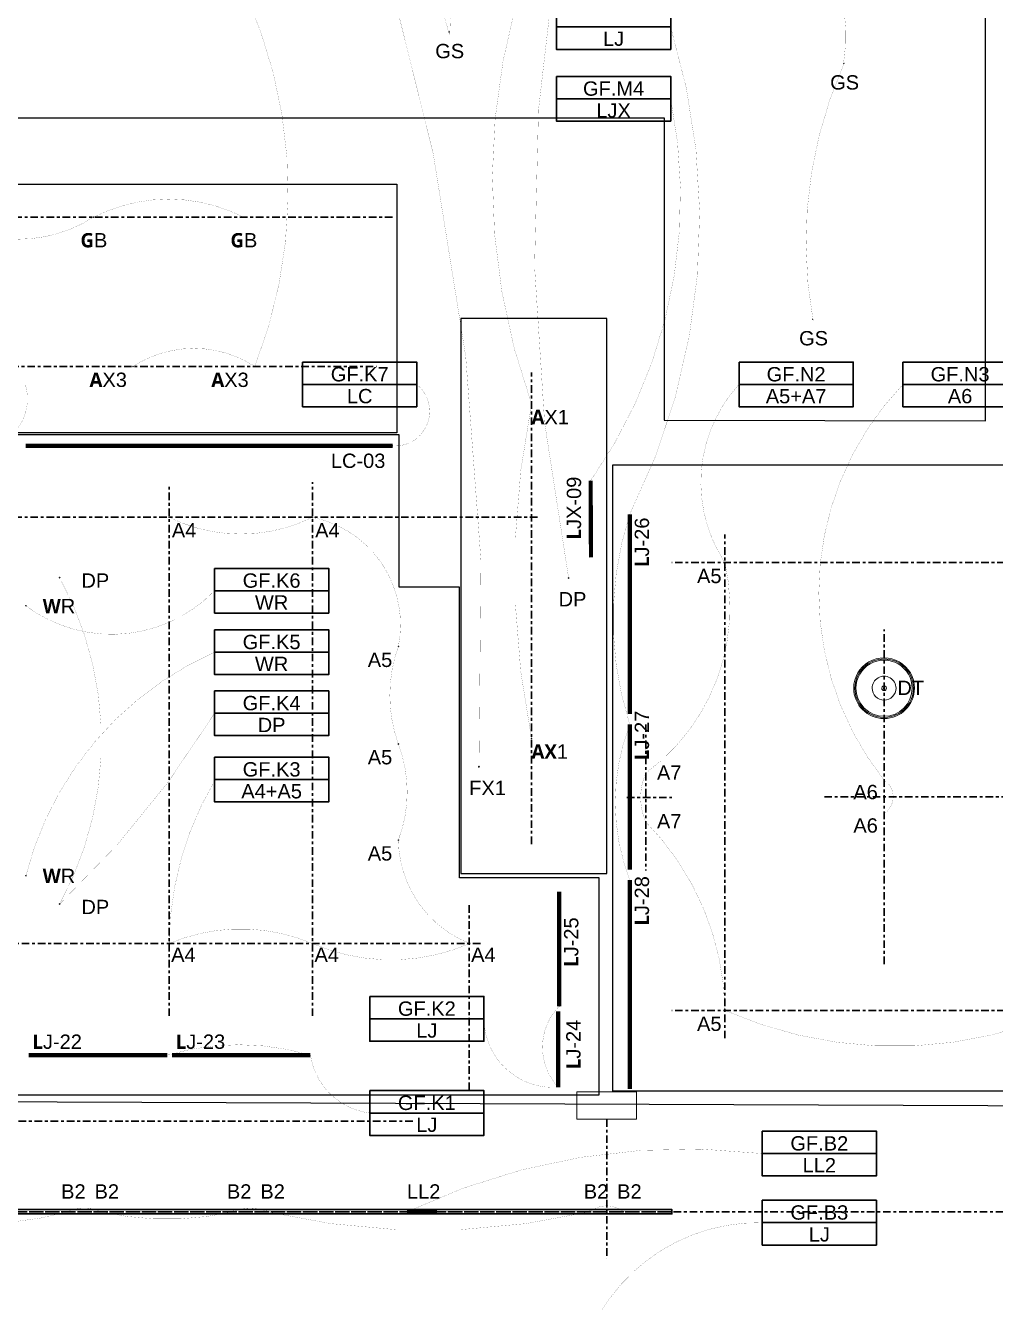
# Model space of a CAD drawing. Header units: millimetres. Extents: x 47511 to 319330, y -16764 to 12078.
# Drawn here: x 186336 to 194459, y -6126 to 4562 of the extents above; entities that cross this region are included whole.
import ezdxf

# ---------------------------------------------------------------- set-up
doc = ezdxf.new("R2010")
doc.units = ezdxf.units.MM
for name, pattern in [('ACAD_ISO02W100', [15, 12, -3]), ('Center 1_4_', [13.493749999999999, 6.349999999999999, -2.38125, 2.38125, -2.38125]), ('Dash - Tight', [4.5, 3, -1.5]), ('DASHDOT', [25.4, 12.7, -6.35, 0, -6.35])]:
    doc.linetypes.add(name, pattern=pattern)
doc.layers.add('0-CountArea', color=152, linetype='Continuous', plot=False, transparency=0.5)
for name, color, linetype, lineweight in [('A-LABEL-GF', 7, 'Continuous', 9), ('E-LITE-EQPM', 7, 'Continuous', 5), ('E-LUM-BLD', 91, 'Continuous', 30), ('E-LUM-CIRC', 5, 'Dash - Tight', 30), ('E-LUM-DIM', 7, 'Center 1_4_', 30), ('E-LUM-DL', 131, 'Continuous', 30), ('E-LUM-FL', 21, 'Continuous', 30), ('E-LUM-GFIT', 252, 'Continuous', 30), ('E-LUM-LED', 20, 'DASHDOT', 30), ('E-LUM-LL', 175, 'Continuous', 30), ('E-LUM-PDT', 135, 'Continuous', 30), ('E-LUM-SP', 143, 'Continuous', 30), ('E-LUM-SPK', 71, 'Continuous', 30), ('E-LUM-TLMP', 33, 'Continuous', 30), ('E-LUM-TRK', 31, 'Continuous', 30), ('E-LUM-WL', 201, 'Continuous', 30), ('S-COLS', 7, 'Continuous', 5)]:
    doc.layers.add(name, color=color, linetype=linetype, lineweight=lineweight)
doc.styles.add('1-1', font='Yu Gothic UI Semibold.ttf', dxfattribs={"height": 1.5})
doc.styles.add('Arial_1', font='arial.ttf', dxfattribs={"height": 119.9999999999999})

# ---------------------------------------------------------------- blocks, each defined once
blk = doc.blocks.new('LIG_3_Table_PragueLamp_0001 - LIG_3_Table_PragueLamp_0001-7354905-S_1000_L0_Ground floor')
at = {"layer": 'E-LITE-EQPM'}
for centre, radius, start, end in [((-4.39914771277472e-13, 0), 254.2772102645708, 359.9999999999994, 179.9999999999996), ((-3.383959779057477e-14, 0), 245.1979310090063, 1.590277340731758e-13, 180), ((-3.383959779057477e-14, 0), 235.1918355660186, 359.9999999999994, 179.9999999999996), ((-4.39914771277472e-13, 0), 254.2772102645708, 180.0000000000001, 359.9999999999994), ((-3.383959779057477e-14, 0), 245.1979310090063, 180.0000000000002, 2.544443745170813e-13), ((-3.383959779057477e-14, 0), 235.1918355660186, 179.9999999999998, 359.9999999999994), ((7.531231992559425e-16, 6.04022339479137e-17), 100.0000000000001, 359.9999999999996, 179.9999999999998), ((7.531231992559425e-16, 6.04022339479137e-17), 100.0000000000001, 179.9999999999998, 359.9999999999989), ((-1.767144084151493e-17, 1.030388162409237e-18), 20.00000000000002, 359.9999999999996, 179.9999999999998), ((-1.767144084151493e-17, 1.030388162409237e-18), 20.00000000000001, 179.9999999999998, 359.9999999999989), ((-3.288811139509027e-17, 4.622344133793678e-18), 5.000000000000004, 359.9999999999996, 179.9999999999998), ((-3.288811139509027e-17, 4.622344133793678e-18), 5.000000000000004, 179.9999999999998, 359.9999999999989), ((-3.288811139509027e-17, 4.622344133793678e-18), 4.999999999999996, 179.9999999999998, 299.9999999999995), ((-3.288811139509027e-17, 4.622344133793678e-18), 4.999999999999997, 150.0000000000003, 165.0000000000002), ((-3.288811139509027e-17, 4.622344133793678e-18), 4.999999999999996, 60.00000000000031, 120.0000000000003), ((-3.288811139509027e-17, 4.622344133793678e-18), 5.000000000000004, 15.00000000000038, 30.00000000000037), ((-3.288811139509027e-17, 4.622344133793678e-18), 4.999999999999996, 329.9999999999994, 359.9999999999994)]:
    blk.add_arc(centre, radius, start, end, dxfattribs=at)
blk = doc.blocks.new('LC')
at = {"layer": 'E-LUM-LED', "lineweight": 0, "ltscale": 100}
for p, q in [((-0.3484143489331473, 0.3741107117366482), (-0.3484143489331473, 0.4991107117366482)), ((-0.3484143489331473, 0.4991107117366482), (0.1515856510668527, 0.4991107117366482)), ((0, 0.3741107117366482), (-0.3484143489331473, 0.3741107117366482)), ((0, -0.3741107117366482), (0, 0.3741107117366482)), ((0.1515856510668527, 0.4991107117366482), (0.1515856510668527, -0.4991107117366482)), ((-0.3484143489331473, -0.3741107117366482), (-0.3484143489331473, -0.4991107117366482)), ((-0.3484143489331473, -0.3741107117366482), (0, -0.3741107117366482)), ((-0.3484143489331473, -0.4991107117366482), (0.1515856510668527, -0.4991107117366482))]:
    blk.add_line(p, q, dxfattribs=at)
blk = doc.blocks.new('LJX')
at = {"layer": 'E-LUM-LED', "color": 3, "lineweight": 0, "ltscale": 100}
for p, q in [((-0.3484143489331473, 0.3741107117366482), (-0.3484143489331473, 0.4991107117366482)), ((-0.3484143489331473, 0.4991107117366482), (0.1515856510668527, 0.4991107117366482)), ((0, 0.3741107117366482), (-0.3484143489331473, 0.3741107117366482)), ((0, -0.3741107117366482), (0, 0.3741107117366482)), ((0.1515856510668527, 0.4991107117366482), (0.1515856510668527, -0.4991107117366482)), ((-0.3484143489331473, -0.3741107117366482), (-0.3484143489331473, -0.4991107117366482)), ((-0.3484143489331473, -0.3741107117366482), (0, -0.3741107117366482)), ((-0.3484143489331473, -0.4991107117366482), (0.1515856510668527, -0.4991107117366482))]:
    blk.add_line(p, q, dxfattribs=at)
blk = doc.blocks.new('DP')
at = {"layer": 'E-LUM-GFIT', "lineweight": 30}
blk.add_circle((0, 0), 0.8692723396954951, dxfattribs=at)
at = {"layer": 'E-LUM-PDT', "lineweight": 30}
for p, q in [((-0.5284937445539981, 0), (-1.5, 0)), ((0, 1.5), (0, 0.5284937445539981)), ((1.5, 0), (0.5284937445539981, 0)), ((0, -0.5284937445539981), (0, -1.5))]:
    blk.add_line(p, q, dxfattribs=at)
for radius in [0.8692723396954951, 0.5284937445268401]:
    blk.add_circle((0, 0), radius, dxfattribs=at)
at = {"layer": 'E-LUM-PDT', "lineweight": 30, "insert": (-0.2037465251050889, 0.4385649404139258), "char_height": 0.867345597444381, "attachment_point": 1, "style": '1-1'}
blk.add_mtext_dynamic_manual_height_columns('P', width=0.867345597444381, gutter_width=4.336727987221905, heights=[0], dxfattribs=at)
blk = doc.blocks.new('WR')
at = {"layer": 'E-LUM-WL', "linetype": 'Continuous', "lineweight": 30}
for p, q in [((-1.414213562369696, 1.414213562369696), (0, 0)), ((-1.268172423406213, 0), (1.268172423406213, 0)), ((0, 0), (1.414213562369696, 1.414213562369696))]:
    blk.add_line(p, q, dxfattribs=at)
blk.add_arc((0, 0), 1.268172423407126, 0, 180, dxfattribs=at)
blk = doc.blocks.new('DT')
at = {"layer": 'E-LUM-GFIT', "lineweight": 30}
blk.add_circle((0, 0), 0.8692723396954951, dxfattribs=at)
at = {"layer": 'E-LUM-TLMP', "lineweight": 30}
for p, q in [((-0.5284937445248943, 0), (-1.5, 0)), ((0, 1.5), (0, 0.5284937445248943)), ((1.5, 0), (0.5284937445248943, 0)), ((0, -0.5284937445248943), (0, -1.5))]:
    blk.add_line(p, q, dxfattribs=at)
for radius in [0.8692723396954951, 0.5284937445268401]:
    blk.add_circle((0, 0), radius, dxfattribs=at)
at = {"layer": 'E-LUM-TLMP', "lineweight": 30, "insert": (-0.3204421870759688, 0.3919040581240552), "char_height": 0.867345597444381, "attachment_point": 1, "style": '1-1'}
blk.add_mtext_dynamic_manual_height_columns('T', width=0.867345597444381, gutter_width=4.336727987221905, heights=[0], dxfattribs=at)
blk = doc.blocks.new('GS')
at = {"layer": 'E-LUM-SPK', "lineweight": 0}
h = blk.add_hatch(color=256, dxfattribs=at)
h.dxf.hatch_style = 1
h.paths.add_polyline_path([(-1.5, -1.085142304574674), (1.5, -1.085142304574674), (0, 1.512933906774379)])
at = {"layer": 'E-LUM-GFIT', "lineweight": 0}
blk.add_lwpolyline([(-1.5, -1.085142304574674), (1.5, -1.085142304574674), (0, 1.512933906774379), (-1.5, -1.085142304574674)], dxfattribs=at)
at = {"layer": 'E-LUM-SPK', "lineweight": 0}
blk.add_lwpolyline([(-1.5, -1.085142304574674), (1.5, -1.085142304574674), (0, 1.512933906774379), (-1.5, -1.085142304574674)], dxfattribs=at)
blk = doc.blocks.new('GB')
at = {"layer": 'E-LUM-BLD', "lineweight": 30}
for p, q in [((-0.5284937445248943, 0), (-1.5, 0)), ((0, 1.5), (0, 0.5284937445267133)), ((1.5, 0), (0.5284937445248943, 0)), ((0, -0.5284937445267133), (0, -1.5))]:
    blk.add_line(p, q, dxfattribs=at)
for radius in [0.8692723396954951, 0.5284937445268401]:
    blk.add_circle((0, 0), radius, dxfattribs=at)
at = {"layer": 'E-LUM-GFIT', "lineweight": 30}
blk.add_circle((0, 0), 0.8692723396954951, dxfattribs=at)
at = {"layer": 'E-LUM-BLD', "lineweight": 30, "style": '1-1'}
blk.add_text('B', height=0.867345597444381, dxfattribs=at).set_placement((-0.3311325017639319, -0.4383899122781258))
blk = doc.blocks.new('B2')
at = {"layer": 'E-LUM-SP', "lineweight": 30}
h = blk.add_hatch(color=256, dxfattribs=at)
h.dxf.hatch_style = 1
h.paths.add_polyline_path([(-0.6281498283947955, 0.647336055387882), (-1.852577966032776e-09, -1.806318539188112e-09), (0.6468912980985457, 0.628607842232922, 0.4140062720843436)])
h.paths.add_polyline_path([(-0.6468913017972082, -0.6286078458392492, 0.4140062720825565), (0.6281498246921091, -0.6473360590030641), (-1.852578038891162e-09, -1.806318650210414e-09)])
at = {"layer": 'E-LUM-GFIT', "lineweight": 30}
blk.add_circle((-1.84809323400259e-09, -1.80443748831749e-09), 0.9020067491609749, dxfattribs=at)
at = {"layer": 'E-LUM-SP', "lineweight": 30}
for p, q in [((0.6468912980926689, 0.6286078422272112), (-1.15143536234973, -1.11889169128699)), ((1.11810587279615, -1.152257342073426), (-0.6281498283933615, 0.647336055386404))]:
    blk.add_line(p, q, dxfattribs=at)
blk.add_circle((-1.84809323400259e-09, -1.80443748831749e-09), 0.9020067491609749, dxfattribs=at)
blk.add_arc((0.008444299761322327, 0.5723499693995109), 2.050760635824496, 235.5570683131921, 302.7583856841853, dxfattribs=at)
blk = doc.blocks.new('LL2')
at = {"layer": 'E-LUM-LL', "lineweight": 0, "ltscale": 100}
for p, q in [((0.3484143489331473, 0.4991107117384672), (-0.1515856510668527, 0.4991107117384672)), ((-0.1515856510668527, -0.4991107117384672), (-0.1515856510668527, 0.4991107117384672)), ((0.3484143489331473, 0.3741107117384672), (0, 0.3741107117384672)), ((0, 0.3741107117384672), (0, -0.3741107117384672)), ((0.3484143489331473, 0.3741107117384672), (0.3484143489331473, 0.4991107117384672)), ((0.3484143489331473, -0.4991107117384672), (-0.1515856510668527, -0.4991107117384672)), ((0, -0.3741107117384672), (0.3484143489331473, -0.3741107117384672)), ((0.3484143489331473, -0.3741107117384672), (0.3484143489331473, -0.4991107117384672))]:
    blk.add_line(p, q, dxfattribs=at)
blk = doc.blocks.new('A4')
at = {"layer": 'E-LUM-DL', "lineweight": 30}
for p, q in [((0, 1.499999999992724), (0, -1.500000000007276)), ((1.5, -7.275957614183426e-12), (-1.5, -7.275957614183426e-12))]:
    blk.add_line(p, q, dxfattribs=at)
blk.add_circle((0, -7.275957614183426e-12), 0.8692723396954951, dxfattribs=at)
at = {"layer": 'E-LUM-GFIT', "lineweight": 0}
blk.add_circle((0, -7.275957614183426e-12), 0.8692723396954951, dxfattribs=at)
blk = doc.blocks.new('FX1')
at = {"layer": 'E-LUM-FL', "lineweight": 30, "ltscale": 100}
h = blk.add_hatch(color=256, dxfattribs=at)
h.dxf.hatch_style = 1
h.paths.add_polyline_path([(0, -1.5), (-1.5, 0), (-1.5, -1.5)])
h.paths.add_polyline_path([(-1.5, 0), (0, 1.5), (-1.5, 1.5)])
h.paths.add_polyline_path([(1.5, 1.5), (0, 1.5), (0, -1.5), (1.5, -1.5)])
for p, q in [((0, 1.5), (-1.5, 0)), ((-1.5, 0), (0, -1.5)), ((0, -1.5), (0, 1.5))]:
    blk.add_line(p, q, dxfattribs=at)
at = {"layer": 'E-LUM-FL', "lineweight": 30}
blk.add_lwpolyline([(1.5, 1.5), (1.5, -1.5), (-1.5, -1.5), (-1.5, 1.5)], close=True, dxfattribs=at)
at = {"layer": 'E-LUM-GFIT', "lineweight": 30}
blk.add_lwpolyline([(1.5, 1.5), (1.5, -1.5), (-1.5, -1.5), (-1.5, 1.5)], close=True, dxfattribs=at)
blk = doc.blocks.new('A6')
at = {"layer": 'E-LUM-DL', "lineweight": 30}
for p, q in [((1.455191522836685e-11, 1.499999999992724), (1.455191522836685e-11, -1.500000000007276)), ((1.500000000014552, -7.275957614183426e-12), (-1.499999999985448, -7.275957614183426e-12))]:
    blk.add_line(p, q, dxfattribs=at)
blk.add_circle((1.455191522836685e-11, -7.275957614183426e-12), 0.8692723396954951, dxfattribs=at)
at = {"layer": 'E-LUM-GFIT', "lineweight": 0}
blk.add_circle((1.455191522836685e-11, -7.275957614183426e-12), 0.8692723396954951, dxfattribs=at)
blk = doc.blocks.new('A5')
at = {"layer": 'E-LUM-DL', "lineweight": 30}
for p, q in [((1.455191522836685e-11, 1.499999999956344), (1.455191522836685e-11, -1.500000000043656)), ((1.500000000014552, -4.365574568510056e-11), (-1.499999999985448, -4.365574568510056e-11))]:
    blk.add_line(p, q, dxfattribs=at)
blk.add_circle((1.455191522836685e-11, -4.365574568510056e-11), 0.8692723396954951, dxfattribs=at)
at = {"layer": 'E-LUM-GFIT', "lineweight": 0}
blk.add_circle((1.455191522836685e-11, -4.365574568510056e-11), 0.8692723396954951, dxfattribs=at)
blk = doc.blocks.new('A7')
at = {"layer": 'E-LUM-DL', "lineweight": 30}
for p, q in [((-2.91038304567337e-11, 1.49999999996362), (-2.91038304567337e-11, -1.50000000003638)), ((1.499999999970896, -3.637978807091713e-11), (-1.500000000029104, -3.637978807091713e-11))]:
    blk.add_line(p, q, dxfattribs=at)
blk.add_circle((-2.91038304567337e-11, -3.637978807091713e-11), 0.8692723396954951, dxfattribs=at)
at = {"layer": 'E-LUM-GFIT', "lineweight": 0}
blk.add_circle((-2.91038304567337e-11, -3.637978807091713e-11), 0.8692723396954951, dxfattribs=at)
blk = doc.blocks.new('AX3')
at = {"layer": 'E-LUM-DL', "lineweight": 0, "ltscale": 100}
h = blk.add_hatch(color=256, dxfattribs=at)
h.dxf.hatch_style = 1
edge = h.paths.add_edge_path()
edge.add_arc((2.91038304567337e-11, -2.91038304567337e-11), 0.8692723396954951, 0, 360)
at = {"layer": 'E-LUM-DL', "lineweight": 30}
for p, q in [((2.91038304567337e-11, 1.499999999970896), (2.91038304567337e-11, -1.500000000029104)), ((-1.499999999970896, -2.91038304567337e-11), (1.500000000029104, -2.91038304567337e-11))]:
    blk.add_line(p, q, dxfattribs=at)
blk.add_circle((2.91038304567337e-11, -2.91038304567337e-11), 0.8692723396954951, dxfattribs=at)
at = {"layer": 'E-LUM-GFIT', "lineweight": 0}
blk.add_circle((2.91038304567337e-11, -2.91038304567337e-11), 0.8692723396954951, dxfattribs=at)
blk = doc.blocks.new('AX1')
at = {"layer": 'E-LUM-DL', "lineweight": 0, "ltscale": 100}
h = blk.add_hatch(color=256, dxfattribs=at)
h.dxf.hatch_style = 1
edge = h.paths.add_edge_path()
edge.add_arc((0, 7.275957614183426e-12), 0.8692723396954951, 0, 360)
at = {"layer": 'E-LUM-DL', "lineweight": 30}
for p, q in [((1.5, 7.275957614183426e-12), (-1.5, 7.275957614183426e-12)), ((0, 1.500000000007276), (0, -1.499999999992724))]:
    blk.add_line(p, q, dxfattribs=at)
blk.add_circle((0, 7.275957614183426e-12), 0.8692723396954951, dxfattribs=at)
at = {"layer": 'E-LUM-GFIT', "lineweight": 0}
blk.add_circle((0, 7.275957614183426e-12), 0.8692723396954951, dxfattribs=at)

msp = doc.modelspace()

# ---------------------------------------------------------------- linework, layer by layer
at = {"layer": '0-CountArea', "ltscale": 10}
for points in [[(194375.5338119866, 1254.714813039696), (194375.5338119866, 10204.86076095124), (185287.2356490131, 10204.86076095124), (185287.2356490131, 3788.782770813967), (191685.1929483783, 3788.782770813967), (191685.1929483783, 1258.918781282206)], [(183088.7655659554, 3234.727511501464), (189446.9772163428, 3234.727511501464), (189446.9772163428, 1154.127549617377), (183088.7655659554, 1154.127549617377)], [(189982.0416361889, -2535.097626059724), (191204.2804866274, -2535.097626059724), (191204.2804866274, 2110.19633487385), (189982.0416361889, 2110.19633487385)], [(186250.5333090305, -4388.069977992738), (191140.1426304822, -4388.069977992738), (191140.1426304822, -2572.985190456326), (189970.6318119845, -2572.985190456326), (189970.6318119845, -139.5701745303231), (189465.9961483878, -139.5701745303231), (189465.9961483878, 1135.283166769834), (186222.1676233757, 1135.283166769834)], [(191254.4220052114, 886.3258805451333), (195966.7929932711, 886.3258805451333), (195966.7929932711, -4357.280951659603), (191254.4220052114, -4357.280951659603)], [(200771.6736632221, -4503.355884257529), (200771.6736632221, -795.6672017501551), (202298.9153967627, -795.6672017501551), (202298.9153967627, -4477.410486104025), (202747.8865298711, -4477.410486104025), (202747.8865298711, -6819.070921211329), (200288.8644883056, -6819.070921211329), (200288.8644883056, -6274.374864880869), (199138.185329076, -6274.374864880869), (199138.185329076, -6833.010983440618), (194708.9999455743, -6833.010983440618), (194708.9999455743, -6197.992811702483), (191192.3763850931, -6197.992811702483), (191192.3763850931, -6813.636470722093), (188224.1320319123, -6813.636470722093), (188224.1320319123, -6218.711228416709), (181637.0930030831, -6218.711228416709), (181637.0930030831, -4427.656930667639)]]:
    msp.add_lwpolyline(points, close=True, dxfattribs=at)
at = {"layer": 'E-LUM-CIRC', "linetype": 'ByBlock', "ltscale": 10}
for p, q in [((190782.6084192618, 4550.380716152205), (191739.0819029459, 4550.380716152205)), ((190782.6084192618, 3949.717634291221), (191739.0819029459, 3949.717634291221)), ((188656.5057205423, 1558.388072994414), (189612.9792042264, 1558.388072994414)), ((192311.1253340511, 1558.388072994414), (193267.5988177352, 1558.388072994414)), ((193684.2527981943, 1558.388072994414), (194640.7262818784, 1558.388072994414)), ((187918.945790233, -168.5392043114043), (188875.4192739172, -168.5392043114043)), ((187918.945790233, -682.9087393777518), (188875.4192739172, -682.9087393777518)), ((187918.945790233, -1194.391784701154), (188875.4192739172, -1194.391784701154)), ((187918.945790233, -1749.09927571391), (188875.4192739172, -1749.09927571391)), ((189218.8493855688, -3751.809243569172), (190175.322869253, -3751.809243569172)), ((189218.8493855688, -4540.512242668563), (190175.322869253, -4540.512242668563)), ((192505.3765457337, -4879.782665114515), (193461.8500294179, -4879.782665114515)), ((192505.3765457337, -5458.321527843611), (193461.8500294179, -5458.321527843611))]:
    msp.add_line(p, q, dxfattribs=at)
at = {"layer": 'E-LUM-CIRC', "ltscale": 25, "const_width": 1}
for points in [[(192932.0663758614, 2089.569439019469, -0.1505559860090362), (193185.2379253481, 4230.774815107099, 1.082534287471426), (189888.3329996715, 4479.68848773434, 0.8308015574869666), (185639.8288959106, 4271.419404993925, -0.3247042797240672), (186874.6160435313, 7016.444305309022, -0.3329763078451937), (185622.7746585653, 8907.179641690731, 0.3160310691988443), (189168.0657699899, 7398.410938294415, -0.2542833405354391), (193200.7145382068, 6099.724267766622, 0.2885511274989898), (193172.0468267064, 7780.377867223331, -0.3813206348654049), (193201.7745502231, 9360.602105347032, 0.1877325529646992), (190247.8979698268, 9842.998099665376, 0.4348102623241307), (188866.9676799534, 9926.442788026732)], [(190573.6622284657, -1404.802604100885, -0.1002820073549139), (190573.6622284657, 1395.67205646151, -0.2003381653870315), (190782.6084192618, 5649.70725357085)], [(187236.5746563623, 1708.796843476652, -0.2964104782518732), (188256.5680506935, 1708.796843476652, 0.2279404431813141), (188006.6454513129, 5162.3769790929)], [(190133.5614450248, -1641.640599842329, 0.08474219559452288), (189334.7005338089, 5162.3769790929)], [(190884.3414906967, -61.75824402180297, -0.08968092489720442), (190782.6084192618, 5162.3769790929)], [(191396.4136293395, -2590.452163209957, -0.186431328632064), (191396.4136293394, -1287.452163212001, -0.1582143164314518), (191396.4136293394, 472.0478367900505, 0.1938743932108155), (191739.0819029459, 4550.380716152205)], [(188162.2785720249, 2958.796843476688, 0.2393600744081103), (186906.3591987781, 2958.796843476695, -0.2943567961602075), (185650.4398255312, 2958.796843476695, 0.3226600194616379), (184394.5204522843, 2958.796843476703, -0.3466386886531925), (184080.8953226969, 4150.708690706604)], [(191068.6308111502, 751.8536669485911, 0.2064784565685454), (191739.0819029459, 3949.717634291221)], [(189410.9821624715, 1043.752379063437, 0.7318865941337801), (189612.9792042264, 1558.388072994414)], [(195038.3429123617, 66.68411081955128, 0.1649119725932746), (195038.3429123617, -3681.93353737591, -0.2109516597871923), (192193.3889780248, -3681.93353737591, 0.1927405418165566), (191530.1816667664, -2102.785496543969, -0.2094569330852914), (191530.1816667664, -1695.118829877989, 0.2987103806991018), (192193.3889780247, 66.68411081955128, -0.3443090668470855), (192311.1253340511, 1558.388072994414)], [(193526.0114798839, -2034.077659867726, 0.5432129309036408), (193526.0114798839, -1754.077659867726, -0.375998941430336), (193684.2527981943, 1558.388072994414)], [(187538.5812620312, 445.7823894508183, 0.2334744963429753), (188738.5812620312, 445.7823894508183, -0.4142994950506753), (189458.5614450248, -636.2031565247744, 0.175002715979891), (189458.5614450248, -1451.203156524767, -0.1838629014990257), (189458.5614450248, -2256.203156524774, 0.3040079380695725), (190056.7630119067, -3121.703156524731, -0.2073941193044964), (188738.5812620312, -3121.703156524731, 0.2035827613574925), (187538.5812620312, -3121.703156524731, -0.1333042758969334), (187926.3106965437, -1749.09927571391)], [(186622.1489366164, -58.72610516834538, -0.2559905633860253), (186622.1589104566, -2791.203156524789, 0.06755243722509013), (187918.945790233, -1194.391784701154)], [(186339.0739710485, -294.2223965051235, 0.377596651357081), (187918.945790233, -168.5392043114043)], [(186339.0739710485, -2554.18391654169, -0.2300584822832108), (187918.945790233, -682.9087393777518)], [(190804.7630119068, -3647.623873971468, 0.3996457618847014), (190796.7630119067, -4324.372880657611, -0.426060778529474), (190175.3228692529, -3763.506441059893)], [(187522.5812620312, -4055.952163212161, -0.1452547155149529), (188722.5812620312, -4055.952163212161, 0.3372158210354396), (189218.8493855688, -4540.512242668563)], [(189531.9760064827, -5366.949176573318, -0.1424275480049879), (192505.3765457337, -4879.782665114515)], [(179443.7254924811, -5668.821983495509, 0.1337899755738866), (183631.0165622551, -5366.949176573311, -0.306850432103288), (183911.0165622543, -5366.94917657406, 0.2078576977485507), (185053.4320454724, -5366.949176573311, -0.3245109428270841), (185333.4320454717, -5366.94917657406, 0.1396755011409361), (186687.6195091942, -5366.949176573631, -0.2273103754659574), (186967.6195091944, -5366.949176573355, 0.1116796141482949), (188075.8475286896, -5366.949176573486, -0.2210991022539621), (188355.8475286891, -5366.9491765739, 0.1149864304057887), (191063.7630119069, -5366.949176573486, -0.3535591593141406), (191343.7630119064, -5366.9491765739)], [(189639.9760064827, -6479.19718324978, 0.2049119032362466), (191024.9760064827, -6476.197183249918, -0.321512841448114), (192505.3765457337, -5458.321527843611)]]:
    msp.add_lwpolyline(points, format="xyb", dxfattribs=at)
at = {"layer": 'E-LUM-CIRC', "linetype": 'ByBlock', "ltscale": 10}
for points in [[(190782.6084192618, 4737.736491887372), (191739.0819029459, 4737.736491887372), (191739.0819029459, 4363.024940417039), (190782.6084192618, 4363.024940417039)], [(190782.6084192618, 4137.073410026387), (191739.0819029459, 4137.073410026387), (191739.0819029459, 3762.361858556054), (190782.6084192618, 3762.361858556054)], [(188656.5057205423, 1745.74384872958), (189612.9792042264, 1745.74384872958), (189612.9792042264, 1371.032297259248), (188656.5057205423, 1371.032297259248)], [(192311.1253340511, 1745.74384872958), (193267.5988177352, 1745.74384872958), (193267.5988177352, 1371.032297259248), (192311.1253340511, 1371.032297259248)], [(193684.2527981943, 1745.74384872958), (194640.7262818784, 1745.74384872958), (194640.7262818784, 1371.032297259248), (193684.2527981943, 1371.032297259248)], [(187918.945790233, 18.81657142376207), (188875.4192739172, 18.81657142376207), (188875.4192739172, -355.8949800465707), (187918.945790233, -355.8949800465707)], [(187918.945790233, -495.5529636425854), (188875.4192739172, -495.5529636425854), (188875.4192739172, -870.2645151129182), (187918.945790233, -870.2645151129182)], [(187918.945790233, -1007.036008965988), (188875.4192739172, -1007.036008965988), (188875.4192739172, -1381.747560436321), (187918.945790233, -1381.747560436321)], [(187918.945790233, -1561.743499978744), (188875.4192739172, -1561.743499978744), (188875.4192739172, -1936.455051449077), (187918.945790233, -1936.455051449077)], [(189218.8493855688, -3564.453467834006), (190175.322869253, -3564.453467834006), (190175.322869253, -3939.165019304339), (189218.8493855688, -3939.165019304339)], [(189218.8493855688, -4353.156466933397), (190175.322869253, -4353.156466933397), (190175.322869253, -4727.868018403729), (189218.8493855688, -4727.868018403729)], [(192505.3765457337, -4692.426889379349), (193461.8500294179, -4692.426889379349), (193461.8500294179, -5067.138440849682), (192505.3765457337, -5067.138440849682)], [(192505.3765457337, -5270.965752108445), (193461.8500294179, -5270.965752108445), (193461.8500294179, -5645.677303578777), (192505.3765457337, -5645.677303578777)]]:
    msp.add_lwpolyline(points, close=True, dxfattribs=at)
at = {"layer": 'E-LUM-CIRC', "ltscale": 10, "const_width": 1}
msp.add_lwpolyline([(186071.0019794778, 1043.752379063415, 0.4050201073794369), (186334.1914440383, 1558.388072994407)], format="xyb", dxfattribs=at)
at = {"layer": 'E-LUM-DIM', "ltscale": 10}
for p, q in [((183138.6010790375, 2958.79684347671), (189418.1979452718, 2958.796843476681)), ((186216.5812620311, 1708.796843476652), (189276.5614450248, 1708.796843476652)), ((190573.6622284657, -2289.203156524774), (190573.6622284657, 1659.117490423552)), ((187538.5812620312, -3727.952163212023), (187538.5812620312, 711.819198661251)), ((188738.5812620312, -3727.952163212009), (188738.5812620312, 740.7408034726977)), ((183138.6010790375, 445.7823894508183), (190637.5953958605, 445.7823894508183)), ((192193.3889780247, -3915.268509676171), (192193.3889780247, 303.0260330811288)), ((195482.4712156051, 66.68411081955128), (191748.7630119068, 66.68411081955128)), ((193526.0114798839, -3294.077659867726), (193526.0114798839, -494.0776598677257)), ((191530.1816667664, -1287.452163212001), (191530.1816667664, -2510.452163209957)), ((191371.4580937526, -1898.952163210983), (191748.7630119066, -1898.952163210983)), ((193026.0114798839, -1894.077659867726), (200166.7982669616, -1894.077659867726)), ((190050.5130119067, -4347.952163211521), (190050.5130119067, -2780.809685095039)), ((190146.2052603029, -3121.703156524731), (176444.8264985054, -3121.703156524716)), ((195482.4712156051, -3681.93353737591), (191748.7630119067, -3681.93353737591)), ((191203.7630119067, -4592.952163211987), (191203.7630119067, -5760.592755803315)), ((182498.6010790375, -4607.952163211972), (189588.2630119067, -4607.952163211972)), ((202891.4939806871, -5366.949176573631), (182498.6010790375, -5366.949176573631)), ((191748.7630119067, -5366.949176573638), (185516.1837293533, -5366.949176573638))]:
    msp.add_line(p, q, dxfattribs=at)
at = {"layer": 'E-LUM-LED', "ltscale": 10, "const_width": 35}
msp.add_lwpolyline([(189410.9821624715, 1043.752379063437), (186338.5812620312, 1043.752379063437)], dxfattribs=at)
at = {"layer": 'E-LUM-LED', "color": 3, "ltscale": 10, "const_width": 35}
for points in [[(191068.6308111502, 751.8536669485911), (191071.5942320276, 109.5956025898486)], [(191396.4136293395, -1199.872880658666), (191396.4136293395, 472.0478367900505)], [(191396.4136293394, -2502.872880656585), (191396.4136293394, -1287.452163212001)], [(190804.7630119068, -3647.623873971468), (190804.7630119068, -2687.203156524811)], [(191396.4136293394, -4340.372880658659), (191396.4136293394, -2590.452163209957)], [(190796.7630119067, -4324.372880657611), (190796.7630119067, -3688.952163210946)], [(186362.1605445845, -4055.952163212169), (187522.5812620312, -4055.952163212161)], [(187562.1605445845, -4055.952163212169), (188722.5812620312, -4055.952163212161)]]:
    msp.add_lwpolyline(points, dxfattribs=at)
at = {"layer": 'E-LUM-LL', "ltscale": 10, "const_width": 35}
msp.add_lwpolyline([(189531.9760064827, -5366.949176573638), (189781.9760064827, -5366.949176573638)], dxfattribs=at)
at = {"layer": 'E-LUM-TRK', "ltscale": 10}
msp.add_lwpolyline([(183016.1837293533, -5348.243640986802), (191748.7630119067, -5348.24364098681), (191748.7630119067, -5385.654712160467), (183016.1837293533, -5385.65471216046)], close=True, dxfattribs=at)
at = {"layer": 'S-COLS'}
for p, q in [((191303.7630119068, -4362.952163212009), (190953.7630119068, -4362.952163212009)), ((190953.7630119068, -4362.952163212009), (190953.7630119068, -4592.952163211987)), ((191453.7630119067, -4362.952163212009), (191303.7630119068, -4362.952163212009)), ((191453.7630119067, -4592.952163211987), (191453.7630119067, -4362.952163212009)), ((190953.7630119068, -4592.952163211987), (191303.7630119067, -4592.952163211987)), ((191303.7630119067, -4592.952163211987), (191453.7630119067, -4592.952163211987))]:
    msp.add_line(p, q, dxfattribs=at)

# ---------------------------------------------------------------- block references
at = {"layer": 'E-LITE-EQPM'}
msp.add_blockref('LIG_3_Table_PragueLamp_0001 - LIG_3_Table_PragueLamp_0001-7354905-S_1000_L0_Ground floor', (193526.0114798839, -984.2031565234283), dxfattribs=at)
at = {"layer": 'E-LUM-BLD', "linetype": 'ByBlock', "lineweight": 0}
for p in [(186906.3591987781, 2958.796843476695), (188162.2785720249, 2958.796843476688)]:
    msp.add_blockref('GB', p, dxfattribs=at)
at = {"layer": 'E-LUM-DL'}
for name, p in [('AX3', (187236.5746563609, 1708.7968434781)), ('AX3', (188256.5680506921, 1708.7968434781)), ('AX1', (190573.6622284657, 1395.672056461175)), ('AX1', (190573.6622284657, -1404.802604101533)), ('A6', (193526.0114798832, -1754.077659867362)), ('A6', (193526.0114798832, -2034.077659867362))]:
    msp.add_blockref(name, p, dxfattribs=at)
at = {"layer": 'E-LUM-DL', "color": 1}
for name, p in [('A4', (187538.5812620312, 445.7823894511894)), ('A4', (188738.5812620312, 445.7823894511821)), ('A5', (192193.388978024, 66.68411082177772)), ('A5', (189458.561445024, -636.2031565227153)), ('A5', (189458.5614450241, -1451.203156522584)), ('A5', (189458.5614450241, -2256.203156522592)), ('A4', (187538.5812620312, -3121.703156523196)), ('A4', (188738.5812620268, -3121.703156522504)), ('A4', (190050.5130119067, -3121.703156524374)), ('A5', (192193.388978024, -3681.93353737078))]:
    msp.add_blockref(name, p, dxfattribs=at)
at = {"layer": 'E-LUM-FL', "color": 1}
msp.add_blockref('FX1', (190133.5614450248, -1641.640599842358), dxfattribs=at)
at = {"layer": 'E-LUM-LED', "linetype": 'ACAD_ISO02W100', "lineweight": 0}
msp.add_blockref('LC', (189410.9821624715, 1043.752379063437), dxfattribs=at)
at = {"layer": 'E-LUM-LED', "lineweight": 0}
for p, rotation in [((191068.6308111502, 751.8536669485911), 89.99999999999997), ((191396.4136293395, 472.0478367900505), 269.9999999999999), ((191396.4136293394, -1287.452163212001), 269.9999999999999), ((191396.4136293394, -2590.452163209957), 269.9999999999999), ((190804.7630119068, -3647.623873971468), 269.9999999999999), ((187522.5812620312, -4055.952163212161), 179.9999999999999), ((188722.5812620312, -4055.952163212161), 179.9999999999999), ((190796.7630119067, -4324.372880657611), 269.9999999999999)]:
    msp.add_blockref('LJX', p, dxfattribs=dict(at, rotation=rotation))
at = {"layer": 'E-LUM-LL'}
for name, p in [('A7', (191530.1816667664, -1695.118829877953)), ('A7', (191530.1816667679, -2102.785496540659)), ('LL2', (189531.9760064827, -5366.949176573653))]:
    msp.add_blockref(name, p, dxfattribs=at)
at = {"layer": 'E-LUM-PDT', "linetype": 'Continuous', "lineweight": 0, "ltscale": 10}
for p in [(186622.1489366164, -58.72610516834538), (190884.3414906967, -61.75824402180297), (186622.1589104566, -2791.203156524789)]:
    msp.add_blockref('DP', p, dxfattribs=at)
at = {"layer": 'E-LUM-SP'}
for p in [(186687.6195092866, -5366.949176483409), (186967.6195092884, -5366.949176483417)]:
    msp.add_blockref('B2', p, dxfattribs=at)
at = {"layer": 'E-LUM-SP', "rotation": 180}
for p in [(188075.8475285981, -5366.94917666338), (188355.8475285964, -5366.94917666354), (191063.7630118154, -5366.949176663395), (191343.7630118145, -5366.949176663533)]:
    msp.add_blockref('B2', p, dxfattribs=at)
at = {"layer": 'E-LUM-SPK', "linetype": 'ByBlock', "lineweight": 0}
for p in [(189881.9744210835, 4506.929319448856), (193189.090874554, 4244.782217607688), (192928.9198298373, 2103.429504502885)]:
    msp.add_blockref('GS', p, dxfattribs=at)
at = {"layer": 'E-LUM-TLMP', "linetype": 'Center 1_4_', "lineweight": 0, "ltscale": 10}
msp.add_blockref('DT', (193526.0114798839, -984.2031565234283), dxfattribs=at)
at = {"layer": 'E-LUM-WL', "linetype": 'ByBlock', "lineweight": 0, "rotation": 270}
for p in [(186339.0739710485, -294.755612370609), (186339.0739710485, -2554.18391654169)]:
    msp.add_blockref('WR', p, dxfattribs=at)

# ---------------------------------------------------------------- texts
at = {"layer": 'A-LABEL-GF', "ltscale": 10, "char_height": 1, "width": 40.59131273021456, "attachment_point": 1, "style": '1-1'}
for s, insert in [('ES 0{\\fYu Gothic UI Semibold|b1|i0|c128|p34;3}', (190529.0732500545, 1972.199859627137)), ('OFFICE/LIB', (193536.7922486324, -579.6595466087238)), ('BEDROOM 3', (186989.7820084182, -909.1030573384269)), ('CORRIDOR', (194145.4644253777, -5006.274653983106))]:
    msp.add_mtext(s, dxfattribs=dict(at, insert=insert))
at = {"layer": 'E-LUM-BLD', "color": 7, "lineweight": 0, "char_height": 119.9999999999999, "attachment_point": 1, "style": 'Arial_1'}
for insert in [(186796.5007001596, 2825.398185437341), (188052.4200734064, 2825.398185437334)]:
    msp.add_mtext_dynamic_manual_height_columns('{\\fYu Gothic UI Semibold|b1|i0|c128|p34;G}B', width=41.12165479621808, gutter_width=597.4034271367638, heights=[0], dxfattribs=dict(at, insert=insert))
at = {"layer": 'E-LUM-CIRC', "color": 7, "lineweight": 0, "char_height": 119.9999999999999, "attachment_point": 1, "style": 'Arial_1'}
for s, insert in [('\\pxqc;LJ', (190782.6084192618, 4512.431353421933)), ('\\pxqc;GF.M4', (190782.6084192618, 4094.926478393427)), ('\\pxqc;LJX', (190782.6084192618, 3911.768271560948)), ('\\pxqc;GF.K7', (188656.5057205423, 1703.59691709662)), ('\\pxqc;GF.N2', (192311.1253340511, 1703.59691709662)), ('\\pxqc;GF.N3', (193684.2527981943, 1703.59691709662)), ('\\pxqc;LC', (188656.5057205423, 1520.438710264141)), ('\\pxqc;A5+A7', (192311.1253340511, 1520.438710264141)), ('\\pxqc;A6', (193684.2527981943, 1520.438710264141)), ('\\pxqc;GF.K6', (187918.945790233, -23.33036020919826)), ('\\pxqc;WR', (187918.945790233, -206.488567041677)), ('\\pxqc;GF.K5', (187918.945790233, -537.6998952755457)), ('\\pxqc;WR', (187918.945790233, -720.8581021080245)), ('\\pxqc;GF.K4', (187918.945790233, -1049.182940598948)), ('\\pxqc;DP', (187918.945790233, -1232.341147431427)), ('\\pxqc;GF.K3', (187918.945790233, -1603.890431611704)), ('\\pxqc;A4+A5', (187918.945790233, -1787.048638444183)), ('\\pxqc;GF.K2', (189218.8493855688, -3606.600399466966)), ('\\pxqc;LJ', (189218.8493855688, -3789.758606299445)), ('\\pxqc;GF.K1', (189218.8493855688, -4395.303398566357)), ('\\pxqc;LJ', (189218.8493855688, -4578.461605398836)), ('\\pxqc;GF.B2', (192505.3765457337, -4734.573821012309)), ('\\pxqc;LL2', (192505.3765457337, -4917.732027844788)), ('\\pxqc;GF.B3', (192505.3765457337, -5313.112683741405)), ('\\pxqc;LJ', (192505.3765457337, -5496.270890573884))]:
    msp.add_mtext_dynamic_manual_height_columns(s, width=956.4734836841167, gutter_width=597.4034271367638, heights=[0], dxfattribs=dict(at, insert=insert))
at = {"layer": 'E-LUM-DL', "color": 7, "lineweight": 0, "char_height": 119.9999999999999, "attachment_point": 1, "style": 'Arial_1'}
for s, width, insert in [('{\\fYu Gothic UI Semibold|b1|i0|c128|p34;A}X3', 41.12165479621808, (186872.4760443135, 1656.96283237941)), ('{\\fYu Gothic UI Semibold|b1|i0|c128|p34;A}X3', 41.12165479621808, (187892.4694386447, 1656.96283237941)), ('{\\fYu Gothic UI Semibold|b1|i0|c128|p34;A}X1', 41.12165479621808, (190573.7929482759, 1345.355582630269)), ('A4', 41.12165479621808, (187561.8718689693, 397.1886006921413)), ('A4', 41.12165479621808, (188761.8718689693, 397.1886006921413)), ('A5', 41.12165479621808, (191959.7673253059, 15.07276103723416)), ('A5', 41.12165479621808, (189202.2632628901, -687.0207121493659)), ('{\\fYu Gothic UI Semibold|b1|i0|c128|p34;A\\fYu Gothic UI Semibold|b1|i0|c0|p34;X}1', 41.12165479621808, (190573.7929482759, -1455.119077932126)), ('A5', 41.12165479621808, (189202.2632628901, -1502.020712149366)), ('A7', 41.12165479621808, (191624.2026272284, -1631.117033265407)), ('A6', 119.9999999999999, (193268.8668920057, -1793.559131584741)), ('A7', 41.12165479621808, (191624.2026272284, -2038.783699931388)), ('A6', 119.9999999999999, (193268.8668920057, -2073.559131584741)), ('A5', 41.12165479621808, (189202.2632628901, -2307.020712149366)), ('A4', 41.12165479621808, (187556.0702351133, -3155.260405455061)), ('A4', 41.12165479621808, (188756.0702351133, -3155.260405455061)), ('A4', 41.12165479621808, (190068.0019849888, -3155.260405455061)), ('A5', 41.12165479621808, (191959.7673253059, -3733.544887158227))]:
    msp.add_mtext_dynamic_manual_height_columns(s, width=width, gutter_width=597.4034271367638, heights=[0], dxfattribs=dict(at, insert=insert))
at = {"layer": 'E-LUM-FL', "color": 7, "lineweight": 0, "insert": (190051.4953970673, -1759.623851137818), "char_height": 119.9999999999999, "attachment_point": 1, "style": 'Arial_1'}
msp.add_mtext_dynamic_manual_height_columns('FX1', width=41.12165479621808, gutter_width=597.4034271367638, heights=[0], dxfattribs=at)
at = {"layer": 'E-LUM-LED', "color": 7, "lineweight": 0, "char_height": 119.9999999999999, "attachment_point": 1, "style": 'Arial_1'}
for s, heights, insert in [('LC-03', [0], (188893.4250574857, 979.1939563818814)), ('{\\fYu Gothic UI Semibold|b1|i0|c128|p34;L}J-22', [2.03347280334728], (186394.0351080578, -3883.396356309313)), ('{\\fYu Gothic UI Semibold|b1|i0|c128|p34;L}J-23', [2.03347280334728], (187594.0351080578, -3883.396356309313))]:
    msp.add_mtext_dynamic_manual_height_columns(s, width=41.12165479621808, gutter_width=597.4034271367638, heights=heights, dxfattribs=dict(at, insert=insert))
at = {"layer": 'E-LUM-LED', "color": 7, "lineweight": 0, "char_height": 119.9999999999999, "attachment_point": 1, "rotation": 90, "style": 'Arial_1'}
for s, insert in [('{\\fYu Gothic UI Semibold|b1|i0|c128|p34;L}JX-09', (190868.8133727648, 259.8671005588258)), ('{\\fYu Gothic UI Semibold|b1|i0|c128|p34;L}J-26', (191437.6937874931, 29.56112373044743)), ('{\\fYu Gothic UI Semibold|b1|i0|c128|p34;L}J-27', (191437.6937874931, -1587.0909470595)), ('{\\fYu Gothic UI Semibold|b1|i0|c128|p34;L}J-28', (191437.6937874931, -2972.026702968105)), ('{\\fYu Gothic UI Semibold|b1|i0|c128|p34;L}J-25', (190845.7985783667, -3317.201844220981)), ('{\\fYu Gothic UI Semibold|b1|i0|c128|p34;L}J-24', (190863.9920700452, -4173.983211778192))]:
    msp.add_mtext_dynamic_manual_height_columns(s, width=41.12165479621808, gutter_width=597.4034271367638, heights=[2.03347280334728], dxfattribs=dict(at, insert=insert))
at = {"layer": 'E-LUM-LL', "color": 7, "lineweight": 0, "insert": (189530.8153613892, -5137.206389273546), "char_height": 119.9999999999999, "attachment_point": 1, "style": 'Arial_1'}
msp.add_mtext_dynamic_manual_height_columns('LL2', width=41.12165479621808, gutter_width=597.4034271367638, heights=[0], dxfattribs=at)
at = {"layer": 'E-LUM-PDT', "color": 7, "lineweight": 0, "char_height": 119.9999999999999, "attachment_point": 1, "style": 'Arial_1'}
for insert in [(186804.4610889199, -23.50574937039346), (190800.6858133967, -179.726223456797), (186804.4710627601, -2755.982800726837)]:
    msp.add_mtext_dynamic_manual_height_columns('DP', width=41.12165479621808, gutter_width=597.4034271367638, heights=[0], dxfattribs=dict(at, insert=insert))
at = {"layer": 'E-LUM-SP', "color": 7, "lineweight": 0, "char_height": 119.9999999999999, "attachment_point": 1, "style": 'Arial_1'}
for s, insert in [('B2', (186634.7122468614, -5137.206389273531)), ('B2', (186914.7122468625, -5137.206389274099)), ('B2', (188022.9402663567, -5137.206389273539)), ('B2', (188302.9402663578, -5137.206389274106)), ('B2', (191010.8557495741, -5137.206389273539)), ('B', (191010.8557495748, -5137.2063892734)), ('B2', (191290.8557495751, -5137.206389274106)), ('B', (191290.8557495748, -5137.2063892734))]:
    msp.add_mtext_dynamic_manual_height_columns(s, width=41.12165479621808, gutter_width=597.4034271367638, heights=[0], dxfattribs=dict(at, insert=insert))
at = {"layer": 'E-LUM-SPK', "color": 7, "lineweight": 0, "char_height": 119.9999999999999, "attachment_point": 1, "style": 'Arial_1'}
for insert in [(189767.3994991285, 4408.642844245325), (193074.515952599, 4146.495742404157), (192814.3449078823, 2005.143029299354)]:
    msp.add_mtext_dynamic_manual_height_columns('GS', width=41.12165479621808, gutter_width=597.4034271367638, heights=[0], dxfattribs=dict(at, insert=insert))
at = {"layer": 'E-LUM-TLMP', "color": 7, "lineweight": 0, "insert": (193637.3936069953, -921.4183787138172), "char_height": 119.9999999999999, "attachment_point": 1, "style": 'Arial_1'}
msp.add_mtext_dynamic_manual_height_columns('DT', width=41.12165479621808, gutter_width=597.4034271367638, heights=[0], dxfattribs=at)
at = {"layer": 'E-LUM-WL', "color": 7, "lineweight": 0, "char_height": 119.9999999999999, "attachment_point": 1, "style": 'Arial_1'}
for insert in [(186480.5472507646, -236.5064867385227), (186480.5472507646, -2495.934790909603)]:
    msp.add_mtext_dynamic_manual_height_columns('{\\fYu Gothic UI Semibold|b1|i0|c128|p34;W}R', width=41.12165479621808, gutter_width=597.4034271367638, heights=[0], dxfattribs=dict(at, insert=insert))

doc.saveas('drawing.dxf')
